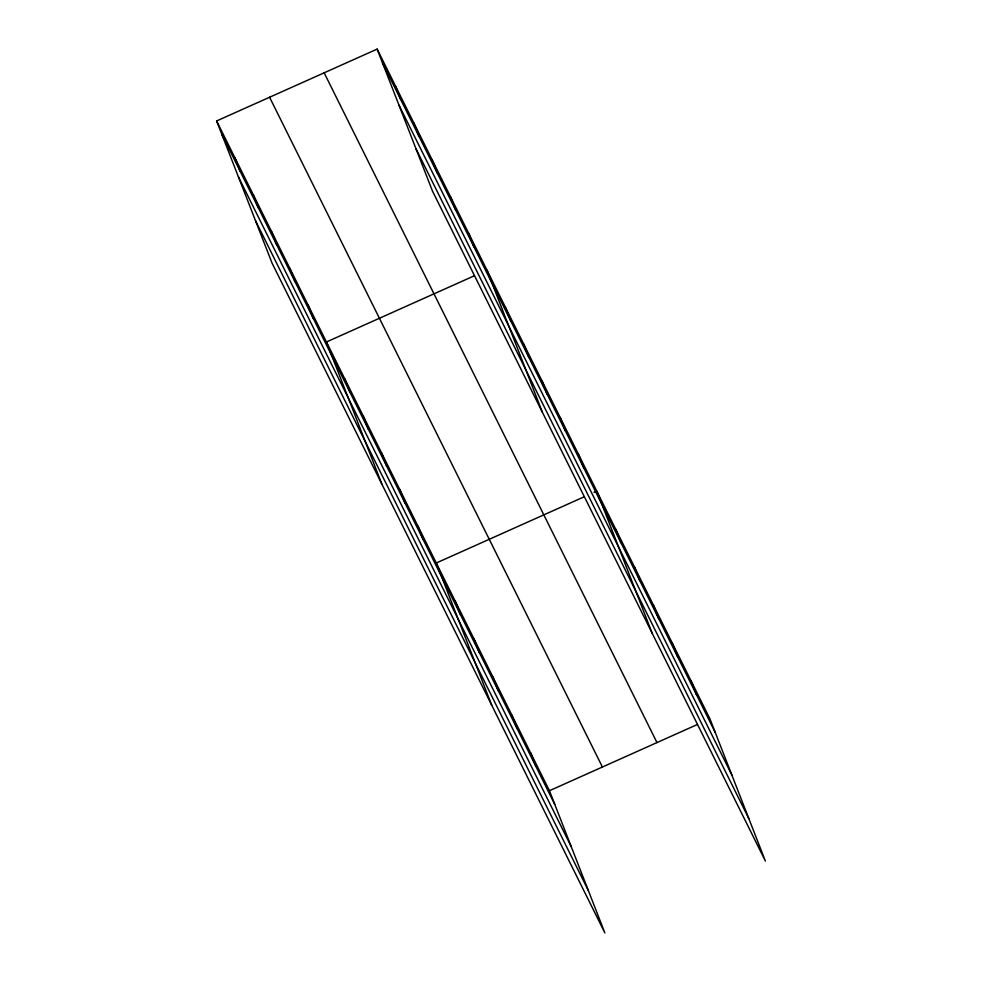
<?xml version="1.0" encoding="UTF-8"?>
<svg xmlns="http://www.w3.org/2000/svg" width="982" height="982" viewBox="0 0 982 982"><rect width="100%" height="100%" fill="white"/><g stroke="black" fill="none" stroke-linecap="round" stroke-linejoin="round"><path stroke-width="1.47" d="M216.617 120.958L549.441 790.731L604.863 932.9L272.051 263.127L216.617 120.958L377.137 49.1L709.949 718.873L765.383 861.042L432.559 191.269L377.137 49.1M474.416 275.746L326.454 341.982L381.875 484.151M584.253 496.769L436.278 563.005L491.712 705.174M594.012 492.399L596.798 491.147L652.22 633.316M549.441 790.731L697.404 724.483M382.452 62.75L715.277 732.523M398.987 105.16L731.811 774.933M416.024 148.859L748.849 818.632M324.158 72.815L656.983 742.588M269.584 97.243L602.408 767.016M221.944 134.608L554.756 804.381M238.479 177.018L571.291 846.791M255.516 220.717L588.328 890.49M691.095 680.919L696.41 694.569M672.228 642.964L677.555 656.614M653.374 605.01L658.689 618.66M634.519 567.056L639.834 580.706M615.653 529.102L620.98 542.751M578.484 454.31L583.811 467.96M560.182 417.473L565.509 431.123M541.88 380.635L547.195 394.285M523.578 343.798L528.893 357.448M505.264 306.961L510.591 320.611M486.962 270.124L542.395 412.293M468.66 233.286L473.975 246.936M450.357 196.449L455.673 210.099M432.043 159.612L437.371 173.262M413.741 122.775L419.068 136.424M395.439 85.937L400.754 99.587M530.575 752.777L535.902 766.426M511.72 714.822L517.035 728.472M492.854 676.868L498.181 690.518M473.999 638.914L479.314 652.564M455.132 600.959L460.46 614.609M417.976 526.168L423.291 539.818M399.674 489.331L404.989 502.98M381.36 452.493L386.687 466.143M363.058 415.656L368.385 429.306M344.756 378.819L350.071 392.469M308.139 305.144L313.467 318.794M289.837 268.307L295.165 281.957M271.535 231.47L276.85 245.119M253.233 194.632L258.548 208.282M234.919 157.795L240.246 171.445"/></g></svg>
